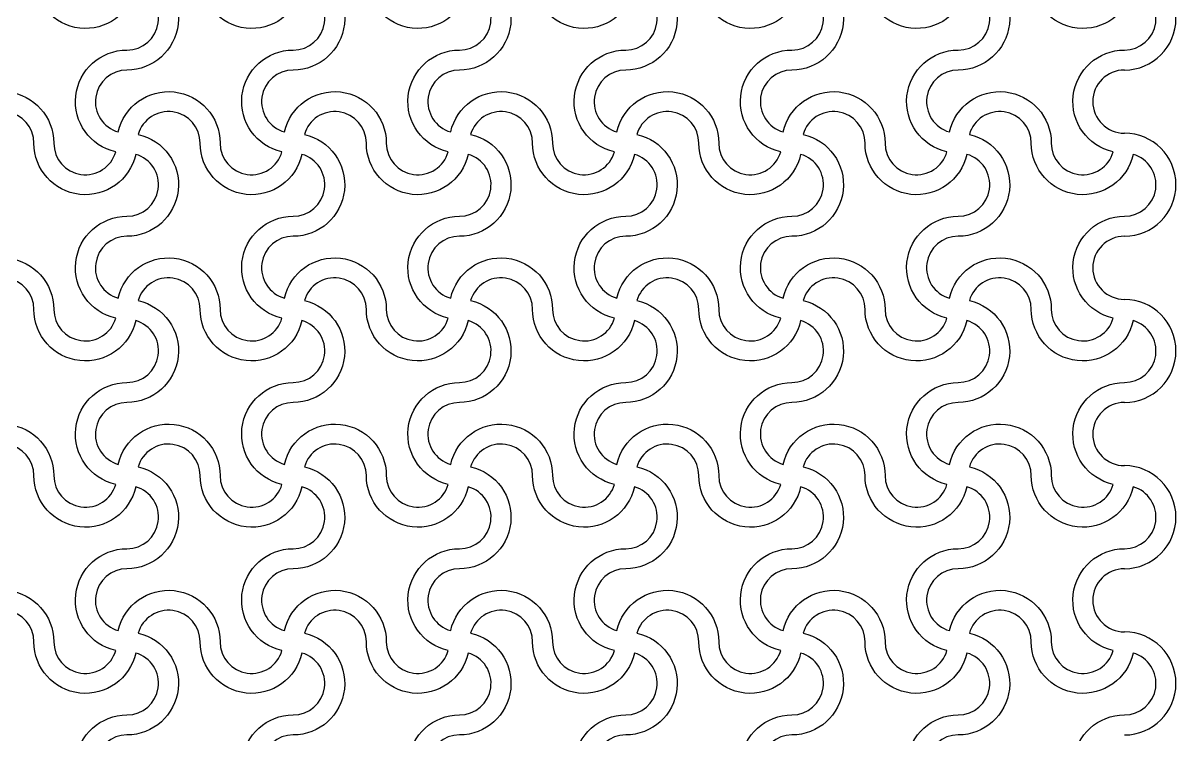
# Model space of a CAD drawing. Header units: millimetres. Extents: x 24 to 345, y 12 to 201.
# Drawn here: x 76.145 to 78.919, y 31.67 to 33.383 of the extents above; entities that cross this region are included whole.
import ezdxf

# ---------------------------------------------------------------- set-up
doc = ezdxf.new("R2010")
doc.units = ezdxf.units.MM
doc.header["$MEASUREMENT"] = 0
doc.layers.add('5th metal (rf+ground)', color=240, linetype='Continuous')

msp = doc.modelspace()

# ---------------------------------------------------------------- linework, layer by layer
at = {"layer": '5th metal (rf+ground)'}
for points in [[(76.41633, 33.46724, -0.8959788), (76.1713, 33.49421, 0.8687853), (76.02227, 33.51524, -0.8959788), (75.9953, 33.27021, 0.8687853), (75.97427, 33.12118, -0.8959788), (76.2193, 33.09421, 0.8687853), (76.36833, 33.07318, -0.8959788), (76.3953, 33.31821, 0.8687853)], [(76.41633, 33.46724, -0.8959788), (76.1713, 33.49421, 0.8687853), (76.02227, 33.51524, -0.8959788), (75.9953, 33.27021, 0.8687853), (75.97427, 33.12118, -0.8959788), (76.2193, 33.09421, 0.8687853), (76.36833, 33.07318, -0.8959788), (76.3953, 33.31821, 0.8687853)], [(76.41633, 33.46724, -0.8959788), (76.1713, 33.49421, 0.8687853), (76.02227, 33.51524, -0.8959788), (75.9953, 33.27021, 0.8687853), (75.97427, 33.12118, -0.8959788), (76.2193, 33.09421, 0.8687853), (76.36833, 33.07318, -0.8959788), (76.3953, 33.31821, 0.8687853)], [(76.41633, 33.46724, -0.8959788), (76.1713, 33.49421, 0.8687853), (76.02227, 33.51524, -0.8959788), (75.9953, 33.27021, 0.8687853), (75.97427, 33.12118, -0.8959788), (76.2193, 33.09421, 0.8687853), (76.36833, 33.07318, -0.8959788), (76.3953, 33.31821, 0.8687853)], [(76.81633, 33.46724, -0.8959788), (76.5713, 33.49421, 0.8687853), (76.42227, 33.51524, -0.8959788), (76.3953, 33.27021, 0.8687853), (76.37427, 33.12118, -0.8959788), (76.6193, 33.09421, 0.8687853), (76.76833, 33.07318, -0.8959788), (76.7953, 33.31821, 0.8687853)], [(76.81633, 33.46724, -0.8959788), (76.5713, 33.49421, 0.8687853), (76.42227, 33.51524, -0.8959788), (76.3953, 33.27021, 0.8687853), (76.37427, 33.12118, -0.8959788), (76.6193, 33.09421, 0.8687853), (76.76833, 33.07318, -0.8959788), (76.7953, 33.31821, 0.8687853)], [(76.81633, 33.46724, -0.8959788), (76.5713, 33.49421, 0.8687853), (76.42227, 33.51524, -0.8959788), (76.3953, 33.27021, 0.8687853), (76.37427, 33.12118, -0.8959788), (76.6193, 33.09421, 0.8687853), (76.76833, 33.07318, -0.8959788), (76.7953, 33.31821, 0.8687853)], [(76.81633, 33.46724, -0.8959788), (76.5713, 33.49421, 0.8687853), (76.42227, 33.51524, -0.8959788), (76.3953, 33.27021, 0.8687853), (76.37427, 33.12118, -0.8959788), (76.6193, 33.09421, 0.8687853), (76.76833, 33.07318, -0.8959788), (76.7953, 33.31821, 0.8687853)], [(77.21633, 33.46724, -0.8959788), (76.9713, 33.49421, 0.8687853), (76.82227, 33.51524, -0.8959788), (76.7953, 33.27021, 0.8687853), (76.77427, 33.12118, -0.8959788), (77.0193, 33.09421, 0.8687853), (77.16833, 33.07318, -0.8959788), (77.1953, 33.31821, 0.8687853)], [(77.21633, 33.46724, -0.8959788), (76.9713, 33.49421, 0.8687853), (76.82227, 33.51524, -0.8959788), (76.7953, 33.27021, 0.8687853), (76.77427, 33.12118, -0.8959788), (77.0193, 33.09421, 0.8687853), (77.16833, 33.07318, -0.8959788), (77.1953, 33.31821, 0.8687853)], [(77.21633, 33.46724, -0.8959788), (76.9713, 33.49421, 0.8687853), (76.82227, 33.51524, -0.8959788), (76.7953, 33.27021, 0.8687853), (76.77427, 33.12118, -0.8959788), (77.0193, 33.09421, 0.8687853), (77.16833, 33.07318, -0.8959788), (77.1953, 33.31821, 0.8687853)], [(77.21633, 33.46724, -0.8959788), (76.9713, 33.49421, 0.8687853), (76.82227, 33.51524, -0.8959788), (76.7953, 33.27021, 0.8687853), (76.77427, 33.12118, -0.8959788), (77.0193, 33.09421, 0.8687853), (77.16833, 33.07318, -0.8959788), (77.1953, 33.31821, 0.8687853)], [(77.61633, 33.46724, -0.8959788), (77.3713, 33.49421, 0.8687853), (77.22227, 33.51524, -0.8959788), (77.1953, 33.27021, 0.8687853), (77.17427, 33.12118, -0.8959788), (77.4193, 33.09421, 0.8687853), (77.56833, 33.07318, -0.8959788), (77.5953, 33.31821, 0.8687853)], [(77.61633, 33.46724, -0.8959788), (77.3713, 33.49421, 0.8687853), (77.22227, 33.51524, -0.8959788), (77.1953, 33.27021, 0.8687853), (77.17427, 33.12118, -0.8959788), (77.4193, 33.09421, 0.8687853), (77.56833, 33.07318, -0.8959788), (77.5953, 33.31821, 0.8687853)], [(77.61633, 33.46724, -0.8959788), (77.3713, 33.49421, 0.8687853), (77.22227, 33.51524, -0.8959788), (77.1953, 33.27021, 0.8687853), (77.17427, 33.12118, -0.8959788), (77.4193, 33.09421, 0.8687853), (77.56833, 33.07318, -0.8959788), (77.5953, 33.31821, 0.8687853)], [(77.61633, 33.46724, -0.8959788), (77.3713, 33.49421, 0.8687853), (77.22227, 33.51524, -0.8959788), (77.1953, 33.27021, 0.8687853), (77.17427, 33.12118, -0.8959788), (77.4193, 33.09421, 0.8687853), (77.56833, 33.07318, -0.8959788), (77.5953, 33.31821, 0.8687853)], [(78.01633, 33.46724, -0.8959788), (77.7713, 33.49421, 0.8687853), (77.62227, 33.51524, -0.8959788), (77.5953, 33.27021, 0.8687853), (77.57427, 33.12118, -0.8959788), (77.8193, 33.09421, 0.8687853), (77.96833, 33.07318, -0.8959788), (77.9953, 33.31821, 0.8687853)], [(78.01633, 33.46724, -0.8959788), (77.7713, 33.49421, 0.8687853), (77.62227, 33.51524, -0.8959788), (77.5953, 33.27021, 0.8687853), (77.57427, 33.12118, -0.8959788), (77.8193, 33.09421, 0.8687853), (77.96833, 33.07318, -0.8959788), (77.9953, 33.31821, 0.8687853)], [(78.01633, 33.46724, -0.8959788), (77.7713, 33.49421, 0.8687853), (77.62227, 33.51524, -0.8959788), (77.5953, 33.27021, 0.8687853), (77.57427, 33.12118, -0.8959788), (77.8193, 33.09421, 0.8687853), (77.96833, 33.07318, -0.8959788), (77.9953, 33.31821, 0.8687853)], [(78.01633, 33.46724, -0.8959788), (77.7713, 33.49421, 0.8687853), (77.62227, 33.51524, -0.8959788), (77.5953, 33.27021, 0.8687853), (77.57427, 33.12118, -0.8959788), (77.8193, 33.09421, 0.8687853), (77.96833, 33.07318, -0.8959788), (77.9953, 33.31821, 0.8687853)], [(78.41633, 33.46724, -0.8959788), (78.1713, 33.49421, 0.8687853), (78.02227, 33.51524, -0.8959788), (77.9953, 33.27021, 0.8687853), (77.97427, 33.12118, -0.8959788), (78.2193, 33.09421, 0.8687853), (78.36833, 33.07318, -0.8959788), (78.3953, 33.31821, 0.8687853)], [(78.41633, 33.46724, -0.8959788), (78.1713, 33.49421, 0.8687853), (78.02227, 33.51524, -0.8959788), (77.9953, 33.27021, 0.8687853), (77.97427, 33.12118, -0.8959788), (78.2193, 33.09421, 0.8687853), (78.36833, 33.07318, -0.8959788), (78.3953, 33.31821, 0.8687853)], [(78.41633, 33.46724, -0.8959788), (78.1713, 33.49421, 0.8687853), (78.02227, 33.51524, -0.8959788), (77.9953, 33.27021, 0.8687853), (77.97427, 33.12118, -0.8959788), (78.2193, 33.09421, 0.8687853), (78.36833, 33.07318, -0.8959788), (78.3953, 33.31821, 0.8687853)], [(78.41633, 33.46724, -0.8959788), (78.1713, 33.49421, 0.8687853), (78.02227, 33.51524, -0.8959788), (77.9953, 33.27021, 0.8687853), (77.97427, 33.12118, -0.8959788), (78.2193, 33.09421, 0.8687853), (78.36833, 33.07318, -0.8959788), (78.3953, 33.31821, 0.8687853)], [(78.81633, 33.46724, -0.8959788), (78.5713, 33.49421, 0.8687853), (78.42227, 33.51524, -0.8959788), (78.3953, 33.27021, 0.8687853), (78.37427, 33.12118, -0.8959788), (78.6193, 33.09421, 0.8687853), (78.76833, 33.07318, -0.8959788), (78.7953, 33.31821, 0.8687853)], [(78.81633, 33.46724, -0.8959788), (78.5713, 33.49421, 0.8687853), (78.42227, 33.51524, -0.8959788), (78.3953, 33.27021, 0.8687853), (78.37427, 33.12118, -0.8959788), (78.6193, 33.09421, 0.8687853), (78.76833, 33.07318, -0.8959788), (78.7953, 33.31821, 0.8687853)], [(78.81633, 33.46724, -0.8959788), (78.5713, 33.49421, 0.8687853), (78.42227, 33.51524, -0.8959788), (78.3953, 33.27021, 0.8687853), (78.37427, 33.12118, -0.8959788), (78.6193, 33.09421, 0.8687853), (78.76833, 33.07318, -0.8959788), (78.7953, 33.31821, 0.8687853)], [(78.81633, 33.46724, -0.8959788), (78.5713, 33.49421, 0.8687853), (78.42227, 33.51524, -0.8959788), (78.3953, 33.27021, 0.8687853), (78.37427, 33.12118, -0.8959788), (78.6193, 33.09421, 0.8687853), (78.76833, 33.07318, -0.8959788), (78.7953, 33.31821, 0.8687853)], [(76.41633, 33.06724, -0.8959788), (76.1713, 33.09421, 0.8687853), (76.02227, 33.11524, -0.8959788), (75.9953, 32.87021, 0.8687853), (75.97427, 32.72118, -0.8959788), (76.2193, 32.69421, 0.8687853), (76.36833, 32.67318, -0.8959788), (76.3953, 32.91821, 0.8687853)], [(76.41633, 33.06724, -0.8959788), (76.1713, 33.09421, 0.8687853), (76.02227, 33.11524, -0.8959788), (75.9953, 32.87021, 0.8687853), (75.97427, 32.72118, -0.8959788), (76.2193, 32.69421, 0.8687853), (76.36833, 32.67318, -0.8959788), (76.3953, 32.91821, 0.8687853)], [(76.41633, 33.06724, -0.8959788), (76.1713, 33.09421, 0.8687853), (76.02227, 33.11524, -0.8959788), (75.9953, 32.87021, 0.8687853), (75.97427, 32.72118, -0.8959788), (76.2193, 32.69421, 0.8687853), (76.36833, 32.67318, -0.8959788), (76.3953, 32.91821, 0.8687853)], [(76.41633, 33.06724, -0.8959788), (76.1713, 33.09421, 0.8687853), (76.02227, 33.11524, -0.8959788), (75.9953, 32.87021, 0.8687853), (75.97427, 32.72118, -0.8959788), (76.2193, 32.69421, 0.8687853), (76.36833, 32.67318, -0.8959788), (76.3953, 32.91821, 0.8687853)], [(76.81633, 33.06724, -0.8959788), (76.5713, 33.09421, 0.8687853), (76.42227, 33.11524, -0.8959788), (76.3953, 32.87021, 0.8687853), (76.37427, 32.72118, -0.8959788), (76.6193, 32.69421, 0.8687853), (76.76833, 32.67318, -0.8959788), (76.7953, 32.91821, 0.8687853)], [(76.81633, 33.06724, -0.8959788), (76.5713, 33.09421, 0.8687853), (76.42227, 33.11524, -0.8959788), (76.3953, 32.87021, 0.8687853), (76.37427, 32.72118, -0.8959788), (76.6193, 32.69421, 0.8687853), (76.76833, 32.67318, -0.8959788), (76.7953, 32.91821, 0.8687853)], [(76.81633, 33.06724, -0.8959788), (76.5713, 33.09421, 0.8687853), (76.42227, 33.11524, -0.8959788), (76.3953, 32.87021, 0.8687853), (76.37427, 32.72118, -0.8959788), (76.6193, 32.69421, 0.8687853), (76.76833, 32.67318, -0.8959788), (76.7953, 32.91821, 0.8687853)], [(76.81633, 33.06724, -0.8959788), (76.5713, 33.09421, 0.8687853), (76.42227, 33.11524, -0.8959788), (76.3953, 32.87021, 0.8687853), (76.37427, 32.72118, -0.8959788), (76.6193, 32.69421, 0.8687853), (76.76833, 32.67318, -0.8959788), (76.7953, 32.91821, 0.8687853)], [(77.21633, 33.06724, -0.8959788), (76.9713, 33.09421, 0.8687853), (76.82227, 33.11524, -0.8959788), (76.7953, 32.87021, 0.8687853), (76.77427, 32.72118, -0.8959788), (77.0193, 32.69421, 0.8687853), (77.16833, 32.67318, -0.8959788), (77.1953, 32.91821, 0.8687853)], [(77.21633, 33.06724, -0.8959788), (76.9713, 33.09421, 0.8687853), (76.82227, 33.11524, -0.8959788), (76.7953, 32.87021, 0.8687853), (76.77427, 32.72118, -0.8959788), (77.0193, 32.69421, 0.8687853), (77.16833, 32.67318, -0.8959788), (77.1953, 32.91821, 0.8687853)], [(77.21633, 33.06724, -0.8959788), (76.9713, 33.09421, 0.8687853), (76.82227, 33.11524, -0.8959788), (76.7953, 32.87021, 0.8687853), (76.77427, 32.72118, -0.8959788), (77.0193, 32.69421, 0.8687853), (77.16833, 32.67318, -0.8959788), (77.1953, 32.91821, 0.8687853)], [(77.21633, 33.06724, -0.8959788), (76.9713, 33.09421, 0.8687853), (76.82227, 33.11524, -0.8959788), (76.7953, 32.87021, 0.8687853), (76.77427, 32.72118, -0.8959788), (77.0193, 32.69421, 0.8687853), (77.16833, 32.67318, -0.8959788), (77.1953, 32.91821, 0.8687853)], [(77.61633, 33.06724, -0.8959788), (77.3713, 33.09421, 0.8687853), (77.22227, 33.11524, -0.8959788), (77.1953, 32.87021, 0.8687853), (77.17427, 32.72118, -0.8959788), (77.4193, 32.69421, 0.8687853), (77.56833, 32.67318, -0.8959788), (77.5953, 32.91821, 0.8687853)], [(77.61633, 33.06724, -0.8959788), (77.3713, 33.09421, 0.8687853), (77.22227, 33.11524, -0.8959788), (77.1953, 32.87021, 0.8687853), (77.17427, 32.72118, -0.8959788), (77.4193, 32.69421, 0.8687853), (77.56833, 32.67318, -0.8959788), (77.5953, 32.91821, 0.8687853)], [(77.61633, 33.06724, -0.8959788), (77.3713, 33.09421, 0.8687853), (77.22227, 33.11524, -0.8959788), (77.1953, 32.87021, 0.8687853), (77.17427, 32.72118, -0.8959788), (77.4193, 32.69421, 0.8687853), (77.56833, 32.67318, -0.8959788), (77.5953, 32.91821, 0.8687853)], [(77.61633, 33.06724, -0.8959788), (77.3713, 33.09421, 0.8687853), (77.22227, 33.11524, -0.8959788), (77.1953, 32.87021, 0.8687853), (77.17427, 32.72118, -0.8959788), (77.4193, 32.69421, 0.8687853), (77.56833, 32.67318, -0.8959788), (77.5953, 32.91821, 0.8687853)], [(78.01633, 33.06724, -0.8959788), (77.7713, 33.09421, 0.8687853), (77.62227, 33.11524, -0.8959788), (77.5953, 32.87021, 0.8687853), (77.57427, 32.72118, -0.8959788), (77.8193, 32.69421, 0.8687853), (77.96833, 32.67318, -0.8959788), (77.9953, 32.91821, 0.8687853)], [(78.01633, 33.06724, -0.8959788), (77.7713, 33.09421, 0.8687853), (77.62227, 33.11524, -0.8959788), (77.5953, 32.87021, 0.8687853), (77.57427, 32.72118, -0.8959788), (77.8193, 32.69421, 0.8687853), (77.96833, 32.67318, -0.8959788), (77.9953, 32.91821, 0.8687853)], [(78.01633, 33.06724, -0.8959788), (77.7713, 33.09421, 0.8687853), (77.62227, 33.11524, -0.8959788), (77.5953, 32.87021, 0.8687853), (77.57427, 32.72118, -0.8959788), (77.8193, 32.69421, 0.8687853), (77.96833, 32.67318, -0.8959788), (77.9953, 32.91821, 0.8687853)], [(78.01633, 33.06724, -0.8959788), (77.7713, 33.09421, 0.8687853), (77.62227, 33.11524, -0.8959788), (77.5953, 32.87021, 0.8687853), (77.57427, 32.72118, -0.8959788), (77.8193, 32.69421, 0.8687853), (77.96833, 32.67318, -0.8959788), (77.9953, 32.91821, 0.8687853)], [(78.41633, 33.06724, -0.8959788), (78.1713, 33.09421, 0.8687853), (78.02227, 33.11524, -0.8959788), (77.9953, 32.87021, 0.8687853), (77.97427, 32.72118, -0.8959788), (78.2193, 32.69421, 0.8687853), (78.36833, 32.67318, -0.8959788), (78.3953, 32.91821, 0.8687853)], [(78.41633, 33.06724, -0.8959788), (78.1713, 33.09421, 0.8687853), (78.02227, 33.11524, -0.8959788), (77.9953, 32.87021, 0.8687853), (77.97427, 32.72118, -0.8959788), (78.2193, 32.69421, 0.8687853), (78.36833, 32.67318, -0.8959788), (78.3953, 32.91821, 0.8687853)], [(78.41633, 33.06724, -0.8959788), (78.1713, 33.09421, 0.8687853), (78.02227, 33.11524, -0.8959788), (77.9953, 32.87021, 0.8687853), (77.97427, 32.72118, -0.8959788), (78.2193, 32.69421, 0.8687853), (78.36833, 32.67318, -0.8959788), (78.3953, 32.91821, 0.8687853)], [(78.41633, 33.06724, -0.8959788), (78.1713, 33.09421, 0.8687853), (78.02227, 33.11524, -0.8959788), (77.9953, 32.87021, 0.8687853), (77.97427, 32.72118, -0.8959788), (78.2193, 32.69421, 0.8687853), (78.36833, 32.67318, -0.8959788), (78.3953, 32.91821, 0.8687853)], [(78.81633, 33.06724, -0.8959788), (78.5713, 33.09421, 0.8687853), (78.42227, 33.11524, -0.8959788), (78.3953, 32.87021, 0.8687853), (78.37427, 32.72118, -0.8959788), (78.6193, 32.69421, 0.8687853), (78.76833, 32.67318, -0.8959788), (78.7953, 32.91821, 0.8687853)], [(78.81633, 33.06724, -0.8959788), (78.5713, 33.09421, 0.8687853), (78.42227, 33.11524, -0.8959788), (78.3953, 32.87021, 0.8687853), (78.37427, 32.72118, -0.8959788), (78.6193, 32.69421, 0.8687853), (78.76833, 32.67318, -0.8959788), (78.7953, 32.91821, 0.8687853)], [(78.81633, 33.06724, -0.8959788), (78.5713, 33.09421, 0.8687853), (78.42227, 33.11524, -0.8959788), (78.3953, 32.87021, 0.8687853), (78.37427, 32.72118, -0.8959788), (78.6193, 32.69421, 0.8687853), (78.76833, 32.67318, -0.8959788), (78.7953, 32.91821, 0.8687853)], [(78.81633, 33.06724, -0.8959788), (78.5713, 33.09421, 0.8687853), (78.42227, 33.11524, -0.8959788), (78.3953, 32.87021, 0.8687853), (78.37427, 32.72118, -0.8959788), (78.6193, 32.69421, 0.8687853), (78.76833, 32.67318, -0.8959788), (78.7953, 32.91821, 0.8687853)], [(76.41633, 32.66724, -0.8959788), (76.1713, 32.69421, 0.8687853), (76.02227, 32.71524, -0.8959788), (75.9953, 32.47021, 0.8687853), (75.97427, 32.32118, -0.8959788), (76.2193, 32.29421, 0.8687853), (76.36833, 32.27318, -0.8959788), (76.3953, 32.51821, 0.8687853)], [(76.41633, 32.66724, -0.8959788), (76.1713, 32.69421, 0.8687853), (76.02227, 32.71524, -0.8959788), (75.9953, 32.47021, 0.8687853), (75.97427, 32.32118, -0.8959788), (76.2193, 32.29421, 0.8687853), (76.36833, 32.27318, -0.8959788), (76.3953, 32.51821, 0.8687853)], [(76.41633, 32.66724, -0.8959788), (76.1713, 32.69421, 0.8687853), (76.02227, 32.71524, -0.8959788), (75.9953, 32.47021, 0.8687853), (75.97427, 32.32118, -0.8959788), (76.2193, 32.29421, 0.8687853), (76.36833, 32.27318, -0.8959788), (76.3953, 32.51821, 0.8687853)], [(76.41633, 32.66724, -0.8959788), (76.1713, 32.69421, 0.8687853), (76.02227, 32.71524, -0.8959788), (75.9953, 32.47021, 0.8687853), (75.97427, 32.32118, -0.8959788), (76.2193, 32.29421, 0.8687853), (76.36833, 32.27318, -0.8959788), (76.3953, 32.51821, 0.8687853)], [(76.81633, 32.66724, -0.8959788), (76.5713, 32.69421, 0.8687853), (76.42227, 32.71524, -0.8959788), (76.3953, 32.47021, 0.8687853), (76.37427, 32.32118, -0.8959788), (76.6193, 32.29421, 0.8687853), (76.76833, 32.27318, -0.8959788), (76.7953, 32.51821, 0.8687853)], [(76.81633, 32.66724, -0.8959788), (76.5713, 32.69421, 0.8687853), (76.42227, 32.71524, -0.8959788), (76.3953, 32.47021, 0.8687853), (76.37427, 32.32118, -0.8959788), (76.6193, 32.29421, 0.8687853), (76.76833, 32.27318, -0.8959788), (76.7953, 32.51821, 0.8687853)], [(76.81633, 32.66724, -0.8959788), (76.5713, 32.69421, 0.8687853), (76.42227, 32.71524, -0.8959788), (76.3953, 32.47021, 0.8687853), (76.37427, 32.32118, -0.8959788), (76.6193, 32.29421, 0.8687853), (76.76833, 32.27318, -0.8959788), (76.7953, 32.51821, 0.8687853)], [(76.81633, 32.66724, -0.8959788), (76.5713, 32.69421, 0.8687853), (76.42227, 32.71524, -0.8959788), (76.3953, 32.47021, 0.8687853), (76.37427, 32.32118, -0.8959788), (76.6193, 32.29421, 0.8687853), (76.76833, 32.27318, -0.8959788), (76.7953, 32.51821, 0.8687853)], [(77.21633, 32.66724, -0.8959788), (76.9713, 32.69421, 0.8687853), (76.82227, 32.71524, -0.8959788), (76.7953, 32.47021, 0.8687853), (76.77427, 32.32118, -0.8959788), (77.0193, 32.29421, 0.8687853), (77.16833, 32.27318, -0.8959788), (77.1953, 32.51821, 0.8687853)], [(77.21633, 32.66724, -0.8959788), (76.9713, 32.69421, 0.8687853), (76.82227, 32.71524, -0.8959788), (76.7953, 32.47021, 0.8687853), (76.77427, 32.32118, -0.8959788), (77.0193, 32.29421, 0.8687853), (77.16833, 32.27318, -0.8959788), (77.1953, 32.51821, 0.8687853)], [(77.21633, 32.66724, -0.8959788), (76.9713, 32.69421, 0.8687853), (76.82227, 32.71524, -0.8959788), (76.7953, 32.47021, 0.8687853), (76.77427, 32.32118, -0.8959788), (77.0193, 32.29421, 0.8687853), (77.16833, 32.27318, -0.8959788), (77.1953, 32.51821, 0.8687853)], [(77.21633, 32.66724, -0.8959788), (76.9713, 32.69421, 0.8687853), (76.82227, 32.71524, -0.8959788), (76.7953, 32.47021, 0.8687853), (76.77427, 32.32118, -0.8959788), (77.0193, 32.29421, 0.8687853), (77.16833, 32.27318, -0.8959788), (77.1953, 32.51821, 0.8687853)], [(77.61633, 32.66724, -0.8959788), (77.3713, 32.69421, 0.8687853), (77.22227, 32.71524, -0.8959788), (77.1953, 32.47021, 0.8687853), (77.17427, 32.32118, -0.8959788), (77.4193, 32.29421, 0.8687853), (77.56833, 32.27318, -0.8959788), (77.5953, 32.51821, 0.8687853)], [(77.61633, 32.66724, -0.8959788), (77.3713, 32.69421, 0.8687853), (77.22227, 32.71524, -0.8959788), (77.1953, 32.47021, 0.8687853), (77.17427, 32.32118, -0.8959788), (77.4193, 32.29421, 0.8687853), (77.56833, 32.27318, -0.8959788), (77.5953, 32.51821, 0.8687853)], [(77.61633, 32.66724, -0.8959788), (77.3713, 32.69421, 0.8687853), (77.22227, 32.71524, -0.8959788), (77.1953, 32.47021, 0.8687853), (77.17427, 32.32118, -0.8959788), (77.4193, 32.29421, 0.8687853), (77.56833, 32.27318, -0.8959788), (77.5953, 32.51821, 0.8687853)], [(77.61633, 32.66724, -0.8959788), (77.3713, 32.69421, 0.8687853), (77.22227, 32.71524, -0.8959788), (77.1953, 32.47021, 0.8687853), (77.17427, 32.32118, -0.8959788), (77.4193, 32.29421, 0.8687853), (77.56833, 32.27318, -0.8959788), (77.5953, 32.51821, 0.8687853)], [(78.01633, 32.66724, -0.8959788), (77.7713, 32.69421, 0.8687853), (77.62227, 32.71524, -0.8959788), (77.5953, 32.47021, 0.8687853), (77.57427, 32.32118, -0.8959788), (77.8193, 32.29421, 0.8687853), (77.96833, 32.27318, -0.8959788), (77.9953, 32.51821, 0.8687853)], [(78.01633, 32.66724, -0.8959788), (77.7713, 32.69421, 0.8687853), (77.62227, 32.71524, -0.8959788), (77.5953, 32.47021, 0.8687853), (77.57427, 32.32118, -0.8959788), (77.8193, 32.29421, 0.8687853), (77.96833, 32.27318, -0.8959788), (77.9953, 32.51821, 0.8687853)], [(78.01633, 32.66724, -0.8959788), (77.7713, 32.69421, 0.8687853), (77.62227, 32.71524, -0.8959788), (77.5953, 32.47021, 0.8687853), (77.57427, 32.32118, -0.8959788), (77.8193, 32.29421, 0.8687853), (77.96833, 32.27318, -0.8959788), (77.9953, 32.51821, 0.8687853)], [(78.01633, 32.66724, -0.8959788), (77.7713, 32.69421, 0.8687853), (77.62227, 32.71524, -0.8959788), (77.5953, 32.47021, 0.8687853), (77.57427, 32.32118, -0.8959788), (77.8193, 32.29421, 0.8687853), (77.96833, 32.27318, -0.8959788), (77.9953, 32.51821, 0.8687853)], [(78.41633, 32.66724, -0.8959788), (78.1713, 32.69421, 0.8687853), (78.02227, 32.71524, -0.8959788), (77.9953, 32.47021, 0.8687853), (77.97427, 32.32118, -0.8959788), (78.2193, 32.29421, 0.8687853), (78.36833, 32.27318, -0.8959788), (78.3953, 32.51821, 0.8687853)], [(78.41633, 32.66724, -0.8959788), (78.1713, 32.69421, 0.8687853), (78.02227, 32.71524, -0.8959788), (77.9953, 32.47021, 0.8687853), (77.97427, 32.32118, -0.8959788), (78.2193, 32.29421, 0.8687853), (78.36833, 32.27318, -0.8959788), (78.3953, 32.51821, 0.8687853)], [(78.41633, 32.66724, -0.8959788), (78.1713, 32.69421, 0.8687853), (78.02227, 32.71524, -0.8959788), (77.9953, 32.47021, 0.8687853), (77.97427, 32.32118, -0.8959788), (78.2193, 32.29421, 0.8687853), (78.36833, 32.27318, -0.8959788), (78.3953, 32.51821, 0.8687853)], [(78.41633, 32.66724, -0.8959788), (78.1713, 32.69421, 0.8687853), (78.02227, 32.71524, -0.8959788), (77.9953, 32.47021, 0.8687853), (77.97427, 32.32118, -0.8959788), (78.2193, 32.29421, 0.8687853), (78.36833, 32.27318, -0.8959788), (78.3953, 32.51821, 0.8687853)], [(78.81633, 32.66724, -0.8959788), (78.5713, 32.69421, 0.8687853), (78.42227, 32.71524, -0.8959788), (78.3953, 32.47021, 0.8687853), (78.37427, 32.32118, -0.8959788), (78.6193, 32.29421, 0.8687853), (78.76833, 32.27318, -0.8959788), (78.7953, 32.51821, 0.8687853)], [(78.81633, 32.66724, -0.8959788), (78.5713, 32.69421, 0.8687853), (78.42227, 32.71524, -0.8959788), (78.3953, 32.47021, 0.8687853), (78.37427, 32.32118, -0.8959788), (78.6193, 32.29421, 0.8687853), (78.76833, 32.27318, -0.8959788), (78.7953, 32.51821, 0.8687853)], [(78.81633, 32.66724, -0.8959788), (78.5713, 32.69421, 0.8687853), (78.42227, 32.71524, -0.8959788), (78.3953, 32.47021, 0.8687853), (78.37427, 32.32118, -0.8959788), (78.6193, 32.29421, 0.8687853), (78.76833, 32.27318, -0.8959788), (78.7953, 32.51821, 0.8687853)], [(78.81633, 32.66724, -0.8959788), (78.5713, 32.69421, 0.8687853), (78.42227, 32.71524, -0.8959788), (78.3953, 32.47021, 0.8687853), (78.37427, 32.32118, -0.8959788), (78.6193, 32.29421, 0.8687853), (78.76833, 32.27318, -0.8959788), (78.7953, 32.51821, 0.8687853)], [(76.41633, 32.26724, -0.8959788), (76.1713, 32.29421, 0.8687853), (76.02227, 32.31524, -0.8959788), (75.9953, 32.07021, 0.8687853), (75.97427, 31.92118, -0.8959788), (76.2193, 31.89421, 0.8687853), (76.36833, 31.87318, -0.8959788), (76.3953, 32.11821, 0.8687853)], [(76.41633, 32.26724, -0.8959788), (76.1713, 32.29421, 0.8687853), (76.02227, 32.31524, -0.8959788), (75.9953, 32.07021, 0.8687853), (75.97427, 31.92118, -0.8959788), (76.2193, 31.89421, 0.8687853), (76.36833, 31.87318, -0.8959788), (76.3953, 32.11821, 0.8687853)], [(76.41633, 32.26724, -0.8959788), (76.1713, 32.29421, 0.8687853), (76.02227, 32.31524, -0.8959788), (75.9953, 32.07021, 0.8687853), (75.97427, 31.92118, -0.8959788), (76.2193, 31.89421, 0.8687853), (76.36833, 31.87318, -0.8959788), (76.3953, 32.11821, 0.8687853)], [(76.41633, 32.26724, -0.8959788), (76.1713, 32.29421, 0.8687853), (76.02227, 32.31524, -0.8959788), (75.9953, 32.07021, 0.8687853), (75.97427, 31.92118, -0.8959788), (76.2193, 31.89421, 0.8687853), (76.36833, 31.87318, -0.8959788), (76.3953, 32.11821, 0.8687853)], [(76.81633, 32.26724, -0.8959788), (76.5713, 32.29421, 0.8687853), (76.42227, 32.31524, -0.8959788), (76.3953, 32.07021, 0.8687853), (76.37427, 31.92118, -0.8959788), (76.6193, 31.89421, 0.8687853), (76.76833, 31.87318, -0.8959788), (76.7953, 32.11821, 0.8687853)], [(76.81633, 32.26724, -0.8959788), (76.5713, 32.29421, 0.8687853), (76.42227, 32.31524, -0.8959788), (76.3953, 32.07021, 0.8687853), (76.37427, 31.92118, -0.8959788), (76.6193, 31.89421, 0.8687853), (76.76833, 31.87318, -0.8959788), (76.7953, 32.11821, 0.8687853)], [(76.81633, 32.26724, -0.8959788), (76.5713, 32.29421, 0.8687853), (76.42227, 32.31524, -0.8959788), (76.3953, 32.07021, 0.8687853), (76.37427, 31.92118, -0.8959788), (76.6193, 31.89421, 0.8687853), (76.76833, 31.87318, -0.8959788), (76.7953, 32.11821, 0.8687853)], [(76.81633, 32.26724, -0.8959788), (76.5713, 32.29421, 0.8687853), (76.42227, 32.31524, -0.8959788), (76.3953, 32.07021, 0.8687853), (76.37427, 31.92118, -0.8959788), (76.6193, 31.89421, 0.8687853), (76.76833, 31.87318, -0.8959788), (76.7953, 32.11821, 0.8687853)], [(77.21633, 32.26724, -0.8959788), (76.9713, 32.29421, 0.8687853), (76.82227, 32.31524, -0.8959788), (76.7953, 32.07021, 0.8687853), (76.77427, 31.92118, -0.8959788), (77.0193, 31.89421, 0.8687853), (77.16833, 31.87318, -0.8959788), (77.1953, 32.11821, 0.8687853)], [(77.21633, 32.26724, -0.8959788), (76.9713, 32.29421, 0.8687853), (76.82227, 32.31524, -0.8959788), (76.7953, 32.07021, 0.8687853), (76.77427, 31.92118, -0.8959788), (77.0193, 31.89421, 0.8687853), (77.16833, 31.87318, -0.8959788), (77.1953, 32.11821, 0.8687853)], [(77.21633, 32.26724, -0.8959788), (76.9713, 32.29421, 0.8687853), (76.82227, 32.31524, -0.8959788), (76.7953, 32.07021, 0.8687853), (76.77427, 31.92118, -0.8959788), (77.0193, 31.89421, 0.8687853), (77.16833, 31.87318, -0.8959788), (77.1953, 32.11821, 0.8687853)], [(77.21633, 32.26724, -0.8959788), (76.9713, 32.29421, 0.8687853), (76.82227, 32.31524, -0.8959788), (76.7953, 32.07021, 0.8687853), (76.77427, 31.92118, -0.8959788), (77.0193, 31.89421, 0.8687853), (77.16833, 31.87318, -0.8959788), (77.1953, 32.11821, 0.8687853)], [(77.61633, 32.26724, -0.8959788), (77.3713, 32.29421, 0.8687853), (77.22227, 32.31524, -0.8959788), (77.1953, 32.07021, 0.8687853), (77.17427, 31.92118, -0.8959788), (77.4193, 31.89421, 0.8687853), (77.56833, 31.87318, -0.8959788), (77.5953, 32.11821, 0.8687853)], [(77.61633, 32.26724, -0.8959788), (77.3713, 32.29421, 0.8687853), (77.22227, 32.31524, -0.8959788), (77.1953, 32.07021, 0.8687853), (77.17427, 31.92118, -0.8959788), (77.4193, 31.89421, 0.8687853), (77.56833, 31.87318, -0.8959788), (77.5953, 32.11821, 0.8687853)], [(77.61633, 32.26724, -0.8959788), (77.3713, 32.29421, 0.8687853), (77.22227, 32.31524, -0.8959788), (77.1953, 32.07021, 0.8687853), (77.17427, 31.92118, -0.8959788), (77.4193, 31.89421, 0.8687853), (77.56833, 31.87318, -0.8959788), (77.5953, 32.11821, 0.8687853)], [(77.61633, 32.26724, -0.8959788), (77.3713, 32.29421, 0.8687853), (77.22227, 32.31524, -0.8959788), (77.1953, 32.07021, 0.8687853), (77.17427, 31.92118, -0.8959788), (77.4193, 31.89421, 0.8687853), (77.56833, 31.87318, -0.8959788), (77.5953, 32.11821, 0.8687853)], [(78.01633, 32.26724, -0.8959788), (77.7713, 32.29421, 0.8687853), (77.62227, 32.31524, -0.8959788), (77.5953, 32.07021, 0.8687853), (77.57427, 31.92118, -0.8959788), (77.8193, 31.89421, 0.8687853), (77.96833, 31.87318, -0.8959788), (77.9953, 32.11821, 0.8687853)], [(78.01633, 32.26724, -0.8959788), (77.7713, 32.29421, 0.8687853), (77.62227, 32.31524, -0.8959788), (77.5953, 32.07021, 0.8687853), (77.57427, 31.92118, -0.8959788), (77.8193, 31.89421, 0.8687853), (77.96833, 31.87318, -0.8959788), (77.9953, 32.11821, 0.8687853)], [(78.01633, 32.26724, -0.8959788), (77.7713, 32.29421, 0.8687853), (77.62227, 32.31524, -0.8959788), (77.5953, 32.07021, 0.8687853), (77.57427, 31.92118, -0.8959788), (77.8193, 31.89421, 0.8687853), (77.96833, 31.87318, -0.8959788), (77.9953, 32.11821, 0.8687853)], [(78.01633, 32.26724, -0.8959788), (77.7713, 32.29421, 0.8687853), (77.62227, 32.31524, -0.8959788), (77.5953, 32.07021, 0.8687853), (77.57427, 31.92118, -0.8959788), (77.8193, 31.89421, 0.8687853), (77.96833, 31.87318, -0.8959788), (77.9953, 32.11821, 0.8687853)], [(78.41633, 32.26724, -0.8959788), (78.1713, 32.29421, 0.8687853), (78.02227, 32.31524, -0.8959788), (77.9953, 32.07021, 0.8687853), (77.97427, 31.92118, -0.8959788), (78.2193, 31.89421, 0.8687853), (78.36833, 31.87318, -0.8959788), (78.3953, 32.11821, 0.8687853)], [(78.41633, 32.26724, -0.8959788), (78.1713, 32.29421, 0.8687853), (78.02227, 32.31524, -0.8959788), (77.9953, 32.07021, 0.8687853), (77.97427, 31.92118, -0.8959788), (78.2193, 31.89421, 0.8687853), (78.36833, 31.87318, -0.8959788), (78.3953, 32.11821, 0.8687853)], [(78.41633, 32.26724, -0.8959788), (78.1713, 32.29421, 0.8687853), (78.02227, 32.31524, -0.8959788), (77.9953, 32.07021, 0.8687853), (77.97427, 31.92118, -0.8959788), (78.2193, 31.89421, 0.8687853), (78.36833, 31.87318, -0.8959788), (78.3953, 32.11821, 0.8687853)], [(78.41633, 32.26724, -0.8959788), (78.1713, 32.29421, 0.8687853), (78.02227, 32.31524, -0.8959788), (77.9953, 32.07021, 0.8687853), (77.97427, 31.92118, -0.8959788), (78.2193, 31.89421, 0.8687853), (78.36833, 31.87318, -0.8959788), (78.3953, 32.11821, 0.8687853)], [(78.81633, 32.26724, -0.8959788), (78.5713, 32.29421, 0.8687853), (78.42227, 32.31524, -0.8959788), (78.3953, 32.07021, 0.8687853), (78.37427, 31.92118, -0.8959788), (78.6193, 31.89421, 0.8687853), (78.76833, 31.87318, -0.8959788), (78.7953, 32.11821, 0.8687853)], [(78.81633, 32.26724, -0.8959788), (78.5713, 32.29421, 0.8687853), (78.42227, 32.31524, -0.8959788), (78.3953, 32.07021, 0.8687853), (78.37427, 31.92118, -0.8959788), (78.6193, 31.89421, 0.8687853), (78.76833, 31.87318, -0.8959788), (78.7953, 32.11821, 0.8687853)], [(78.81633, 32.26724, -0.8959788), (78.5713, 32.29421, 0.8687853), (78.42227, 32.31524, -0.8959788), (78.3953, 32.07021, 0.8687853), (78.37427, 31.92118, -0.8959788), (78.6193, 31.89421, 0.8687853), (78.76833, 31.87318, -0.8959788), (78.7953, 32.11821, 0.8687853)], [(78.81633, 32.26724, -0.8959788), (78.5713, 32.29421, 0.8687853), (78.42227, 32.31524, -0.8959788), (78.3953, 32.07021, 0.8687853), (78.37427, 31.92118, -0.8959788), (78.6193, 31.89421, 0.8687853), (78.76833, 31.87318, -0.8959788), (78.7953, 32.11821, 0.8687853)], [(76.41633, 31.86724, -0.8959788), (76.1713, 31.89421, 0.8687853), (76.02227, 31.91524, -0.8959788), (75.9953, 31.67021, 0.8687853), (75.97427, 31.52118, -0.8959788), (76.2193, 31.49421, 0.8687853), (76.36833, 31.47318, -0.8959788), (76.3953, 31.71821, 0.8687853)], [(76.41633, 31.86724, -0.8959788), (76.1713, 31.89421, 0.8687853), (76.02227, 31.91524, -0.8959788), (75.9953, 31.67021, 0.8687853), (75.97427, 31.52118, -0.8959788), (76.2193, 31.49421, 0.8687853), (76.36833, 31.47318, -0.8959788), (76.3953, 31.71821, 0.8687853)], [(76.41633, 31.86724, -0.8959788), (76.1713, 31.89421, 0.8687853), (76.02227, 31.91524, -0.8959788), (75.9953, 31.67021, 0.8687853), (75.97427, 31.52118, -0.8959788), (76.2193, 31.49421, 0.8687853), (76.36833, 31.47318, -0.8959788), (76.3953, 31.71821, 0.8687853)], [(76.41633, 31.86724, -0.8959788), (76.1713, 31.89421, 0.8687853), (76.02227, 31.91524, -0.8959788), (75.9953, 31.67021, 0.8687853), (75.97427, 31.52118, -0.8959788), (76.2193, 31.49421, 0.8687853), (76.36833, 31.47318, -0.8959788), (76.3953, 31.71821, 0.8687853)], [(76.81633, 31.86724, -0.8959788), (76.5713, 31.89421, 0.8687853), (76.42227, 31.91524, -0.8959788), (76.3953, 31.67021, 0.8687853), (76.37427, 31.52118, -0.8959788), (76.6193, 31.49421, 0.8687853), (76.76833, 31.47318, -0.8959788), (76.7953, 31.71821, 0.8687853)], [(76.81633, 31.86724, -0.8959788), (76.5713, 31.89421, 0.8687853), (76.42227, 31.91524, -0.8959788), (76.3953, 31.67021, 0.8687853), (76.37427, 31.52118, -0.8959788), (76.6193, 31.49421, 0.8687853), (76.76833, 31.47318, -0.8959788), (76.7953, 31.71821, 0.8687853)], [(76.81633, 31.86724, -0.8959788), (76.5713, 31.89421, 0.8687853), (76.42227, 31.91524, -0.8959788), (76.3953, 31.67021, 0.8687853), (76.37427, 31.52118, -0.8959788), (76.6193, 31.49421, 0.8687853), (76.76833, 31.47318, -0.8959788), (76.7953, 31.71821, 0.8687853)], [(76.81633, 31.86724, -0.8959788), (76.5713, 31.89421, 0.8687853), (76.42227, 31.91524, -0.8959788), (76.3953, 31.67021, 0.8687853), (76.37427, 31.52118, -0.8959788), (76.6193, 31.49421, 0.8687853), (76.76833, 31.47318, -0.8959788), (76.7953, 31.71821, 0.8687853)], [(77.21633, 31.86724, -0.8959788), (76.9713, 31.89421, 0.8687853), (76.82227, 31.91524, -0.8959788), (76.7953, 31.67021, 0.8687853), (76.77427, 31.52118, -0.8959788), (77.0193, 31.49421, 0.8687853), (77.16833, 31.47318, -0.8959788), (77.1953, 31.71821, 0.8687853)], [(77.21633, 31.86724, -0.8959788), (76.9713, 31.89421, 0.8687853), (76.82227, 31.91524, -0.8959788), (76.7953, 31.67021, 0.8687853), (76.77427, 31.52118, -0.8959788), (77.0193, 31.49421, 0.8687853), (77.16833, 31.47318, -0.8959788), (77.1953, 31.71821, 0.8687853)], [(77.21633, 31.86724, -0.8959788), (76.9713, 31.89421, 0.8687853), (76.82227, 31.91524, -0.8959788), (76.7953, 31.67021, 0.8687853), (76.77427, 31.52118, -0.8959788), (77.0193, 31.49421, 0.8687853), (77.16833, 31.47318, -0.8959788), (77.1953, 31.71821, 0.8687853)], [(77.21633, 31.86724, -0.8959788), (76.9713, 31.89421, 0.8687853), (76.82227, 31.91524, -0.8959788), (76.7953, 31.67021, 0.8687853), (76.77427, 31.52118, -0.8959788), (77.0193, 31.49421, 0.8687853), (77.16833, 31.47318, -0.8959788), (77.1953, 31.71821, 0.8687853)], [(77.61633, 31.86724, -0.8959788), (77.3713, 31.89421, 0.8687853), (77.22227, 31.91524, -0.8959788), (77.1953, 31.67021, 0.8687853), (77.17427, 31.52118, -0.8959788), (77.4193, 31.49421, 0.8687853), (77.56833, 31.47318, -0.8959788), (77.5953, 31.71821, 0.8687853)], [(77.61633, 31.86724, -0.8959788), (77.3713, 31.89421, 0.8687853), (77.22227, 31.91524, -0.8959788), (77.1953, 31.67021, 0.8687853), (77.17427, 31.52118, -0.8959788), (77.4193, 31.49421, 0.8687853), (77.56833, 31.47318, -0.8959788), (77.5953, 31.71821, 0.8687853)], [(77.61633, 31.86724, -0.8959788), (77.3713, 31.89421, 0.8687853), (77.22227, 31.91524, -0.8959788), (77.1953, 31.67021, 0.8687853), (77.17427, 31.52118, -0.8959788), (77.4193, 31.49421, 0.8687853), (77.56833, 31.47318, -0.8959788), (77.5953, 31.71821, 0.8687853)], [(77.61633, 31.86724, -0.8959788), (77.3713, 31.89421, 0.8687853), (77.22227, 31.91524, -0.8959788), (77.1953, 31.67021, 0.8687853), (77.17427, 31.52118, -0.8959788), (77.4193, 31.49421, 0.8687853), (77.56833, 31.47318, -0.8959788), (77.5953, 31.71821, 0.8687853)], [(78.01633, 31.86724, -0.8959788), (77.7713, 31.89421, 0.8687853), (77.62227, 31.91524, -0.8959788), (77.5953, 31.67021, 0.8687853), (77.57427, 31.52118, -0.8959788), (77.8193, 31.49421, 0.8687853), (77.96833, 31.47318, -0.8959788), (77.9953, 31.71821, 0.8687853)], [(78.01633, 31.86724, -0.8959788), (77.7713, 31.89421, 0.8687853), (77.62227, 31.91524, -0.8959788), (77.5953, 31.67021, 0.8687853), (77.57427, 31.52118, -0.8959788), (77.8193, 31.49421, 0.8687853), (77.96833, 31.47318, -0.8959788), (77.9953, 31.71821, 0.8687853)], [(78.01633, 31.86724, -0.8959788), (77.7713, 31.89421, 0.8687853), (77.62227, 31.91524, -0.8959788), (77.5953, 31.67021, 0.8687853), (77.57427, 31.52118, -0.8959788), (77.8193, 31.49421, 0.8687853), (77.96833, 31.47318, -0.8959788), (77.9953, 31.71821, 0.8687853)], [(78.01633, 31.86724, -0.8959788), (77.7713, 31.89421, 0.8687853), (77.62227, 31.91524, -0.8959788), (77.5953, 31.67021, 0.8687853), (77.57427, 31.52118, -0.8959788), (77.8193, 31.49421, 0.8687853), (77.96833, 31.47318, -0.8959788), (77.9953, 31.71821, 0.8687853)], [(78.41633, 31.86724, -0.8959788), (78.1713, 31.89421, 0.8687853), (78.02227, 31.91524, -0.8959788), (77.9953, 31.67021, 0.8687853), (77.97427, 31.52118, -0.8959788), (78.2193, 31.49421, 0.8687853), (78.36833, 31.47318, -0.8959788), (78.3953, 31.71821, 0.8687853)], [(78.41633, 31.86724, -0.8959788), (78.1713, 31.89421, 0.8687853), (78.02227, 31.91524, -0.8959788), (77.9953, 31.67021, 0.8687853), (77.97427, 31.52118, -0.8959788), (78.2193, 31.49421, 0.8687853), (78.36833, 31.47318, -0.8959788), (78.3953, 31.71821, 0.8687853)], [(78.41633, 31.86724, -0.8959788), (78.1713, 31.89421, 0.8687853), (78.02227, 31.91524, -0.8959788), (77.9953, 31.67021, 0.8687853), (77.97427, 31.52118, -0.8959788), (78.2193, 31.49421, 0.8687853), (78.36833, 31.47318, -0.8959788), (78.3953, 31.71821, 0.8687853)], [(78.41633, 31.86724, -0.8959788), (78.1713, 31.89421, 0.8687853), (78.02227, 31.91524, -0.8959788), (77.9953, 31.67021, 0.8687853), (77.97427, 31.52118, -0.8959788), (78.2193, 31.49421, 0.8687853), (78.36833, 31.47318, -0.8959788), (78.3953, 31.71821, 0.8687853)], [(78.81633, 31.86724, -0.8959788), (78.5713, 31.89421, 0.8687853), (78.42227, 31.91524, -0.8959788), (78.3953, 31.67021, 0.8687853), (78.37427, 31.52118, -0.8959788), (78.6193, 31.49421, 0.8687853), (78.76833, 31.47318, -0.8959788), (78.7953, 31.71821, 0.8687853)], [(78.81633, 31.86724, -0.8959788), (78.5713, 31.89421, 0.8687853), (78.42227, 31.91524, -0.8959788), (78.3953, 31.67021, 0.8687853), (78.37427, 31.52118, -0.8959788), (78.6193, 31.49421, 0.8687853), (78.76833, 31.47318, -0.8959788), (78.7953, 31.71821, 0.8687853)], [(78.81633, 31.86724, -0.8959788), (78.5713, 31.89421, 0.8687853), (78.42227, 31.91524, -0.8959788), (78.3953, 31.67021, 0.8687853), (78.37427, 31.52118, -0.8959788), (78.6193, 31.49421, 0.8687853), (78.76833, 31.47318, -0.8959788), (78.7953, 31.71821, 0.8687853)], [(78.81633, 31.86724, -0.8959788), (78.5713, 31.89421, 0.8687853), (78.42227, 31.91524, -0.8959788), (78.3953, 31.67021, 0.8687853), (78.37427, 31.52118, -0.8959788), (78.6193, 31.49421, 0.8687853), (78.76833, 31.47318, -0.8959788), (78.7953, 31.71821, 0.8687853)]]:
    msp.add_lwpolyline(points, format="xyb", close=True, dxfattribs=at)
for centre, radius, start, end in [((78.7953, 33.39421), 0.124, 270, 90), ((78.7953, 33.39421), 0.124, 270, 90), ((78.7953, 33.19421), 0.076, 90, 270), ((78.7953, 33.19421), 0.076, 90, 270), ((78.7953, 33.19421), 0.076, 90, 270), ((78.7953, 33.19421), 0.076, 90, 270), ((78.7953, 32.99421), 0.124, 270, 90), ((78.7953, 32.99421), 0.124, 270, 90), ((78.7953, 32.79421), 0.076, 90, 270), ((78.7953, 32.79421), 0.076, 90, 270), ((78.7953, 32.79421), 0.076, 90, 270), ((78.7953, 32.79421), 0.076, 90, 270), ((78.7953, 32.59421), 0.124, 270, 90), ((78.7953, 32.59421), 0.124, 270, 90), ((78.7953, 32.39421), 0.076, 90, 270), ((78.7953, 32.39421), 0.076, 90, 270), ((78.7953, 32.39421), 0.076, 90, 270), ((78.7953, 32.39421), 0.076, 90, 270), ((78.7953, 32.19421), 0.124, 270, 90), ((78.7953, 32.19421), 0.124, 270, 90), ((78.7953, 31.99421), 0.076, 90, 270), ((78.7953, 31.99421), 0.076, 90, 270), ((78.7953, 31.99421), 0.076, 90, 270), ((78.7953, 31.99421), 0.076, 90, 270), ((78.7953, 31.79421), 0.124, 270, 90), ((78.7953, 31.79421), 0.124, 270, 90)]:
    msp.add_arc(centre, radius, start, end, dxfattribs=at)

doc.saveas('drawing.dxf')
